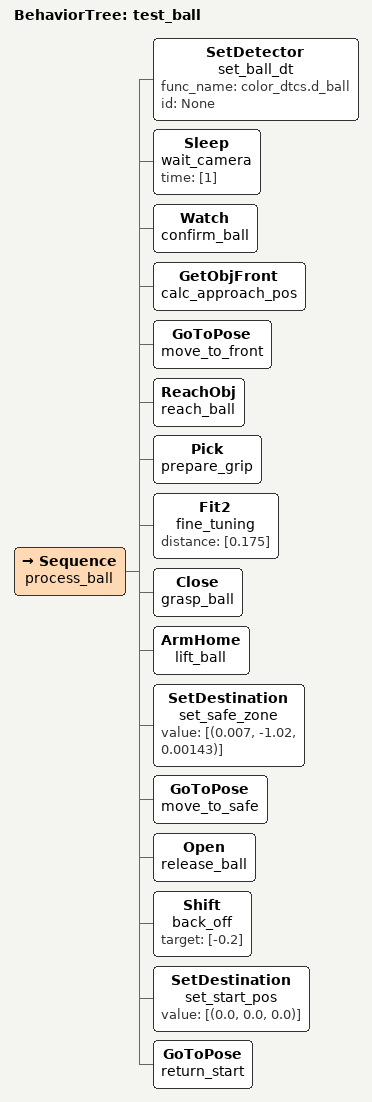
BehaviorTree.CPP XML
<root>
    <BehaviorTree ID="test_ball">
    <Sequence name="process_ball">
        <SetDetector name="set_ball_dt" func_name="color_dtcs.d_ball" id="None"/>
        <Sleep name="wait_camera" time="[1]"/> <Watch name="confirm_ball"/>

        <GetObjFront name="calc_approach_pos"/>
        <GoToPose name="move_to_front"/>
        <ReachObj name="reach_ball"/>
        <Pick name="prepare_grip"/>

        <Fit2 name="fine_tuning" distance="[0.175]"/>

        <Close name="grasp_ball"/>
        <ArmHome name="lift_ball"/>

        <SetDestination name="set_safe_zone" value="[(0.007, -1.02, 0.00143)]"/>
        <GoToPose name="move_to_safe"/>

        <Open name="release_ball"/>
        <Shift name="back_off" target="[-0.2]"/>
        <SetDestination name="set_start_pos" value="[(0.0, 0.0, 0.0)]"/>
        <GoToPose name="return_start"/>
    </Sequence>
    </BehaviorTree>
</root>
